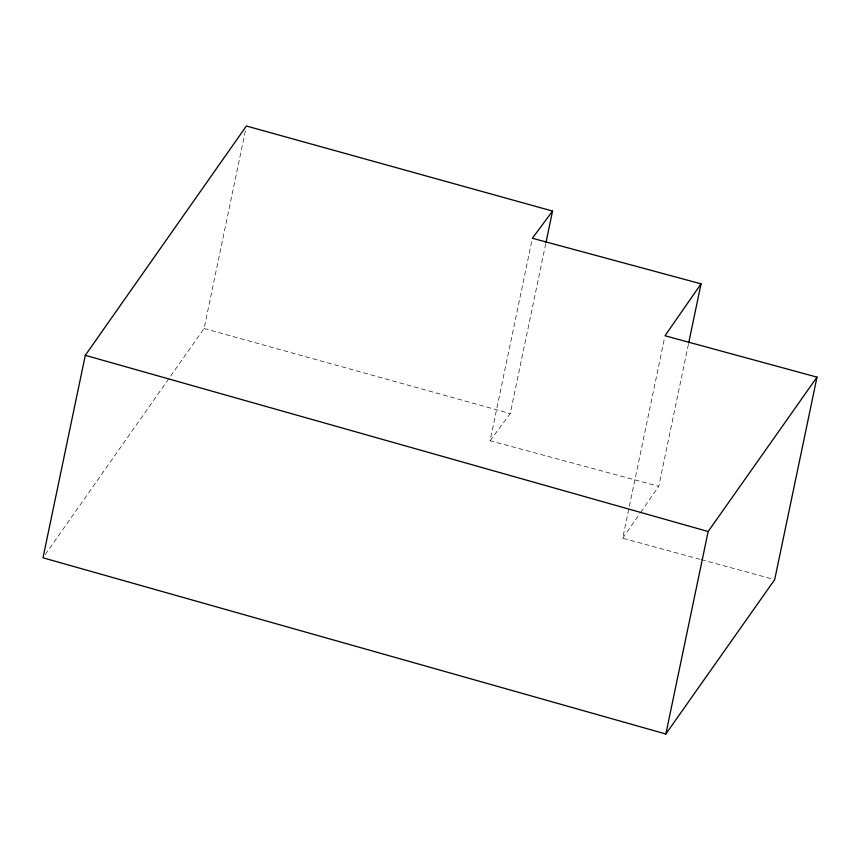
<?xml version="1.0" encoding="UTF-8"?>
<svg xmlns="http://www.w3.org/2000/svg" width="860" height="860" viewBox="0 0 860 860"><rect width="100%" height="100%" fill="white"/><g stroke="black" fill="none" stroke-linecap="round" stroke-linejoin="round"><path stroke-width="0.64" stroke-dasharray="4.3 3.22" d="M45.311 554.507L204.089 328.477L245.562 129.946M688.409 344.322L658.738 486.33L490.071 440.728L532.104 239.564M490.071 440.728L510.249 413.563L545.681 243.95M699.986 559.279L622.704 538.231L664.726 337.066M622.704 538.231L639.969 513.366M640.721 512.28L658.738 486.33M701.276 559.634L773.409 579.274M204.089 328.477L510.249 413.563"/><path stroke-width="1.29" d="M85.301 355.32L43 557.796L665.844 733.999L774.699 579.618L817 377.142L665.006 335.755L701.04 283.843L532.372 238.252L552.55 211.076L246.39 126.001L85.301 355.32L708.145 531.523L817 377.142M545.949 242.638L552.55 211.076M688.688 343.011L701.04 283.843M665.844 733.999L708.145 531.523"/></g></svg>
